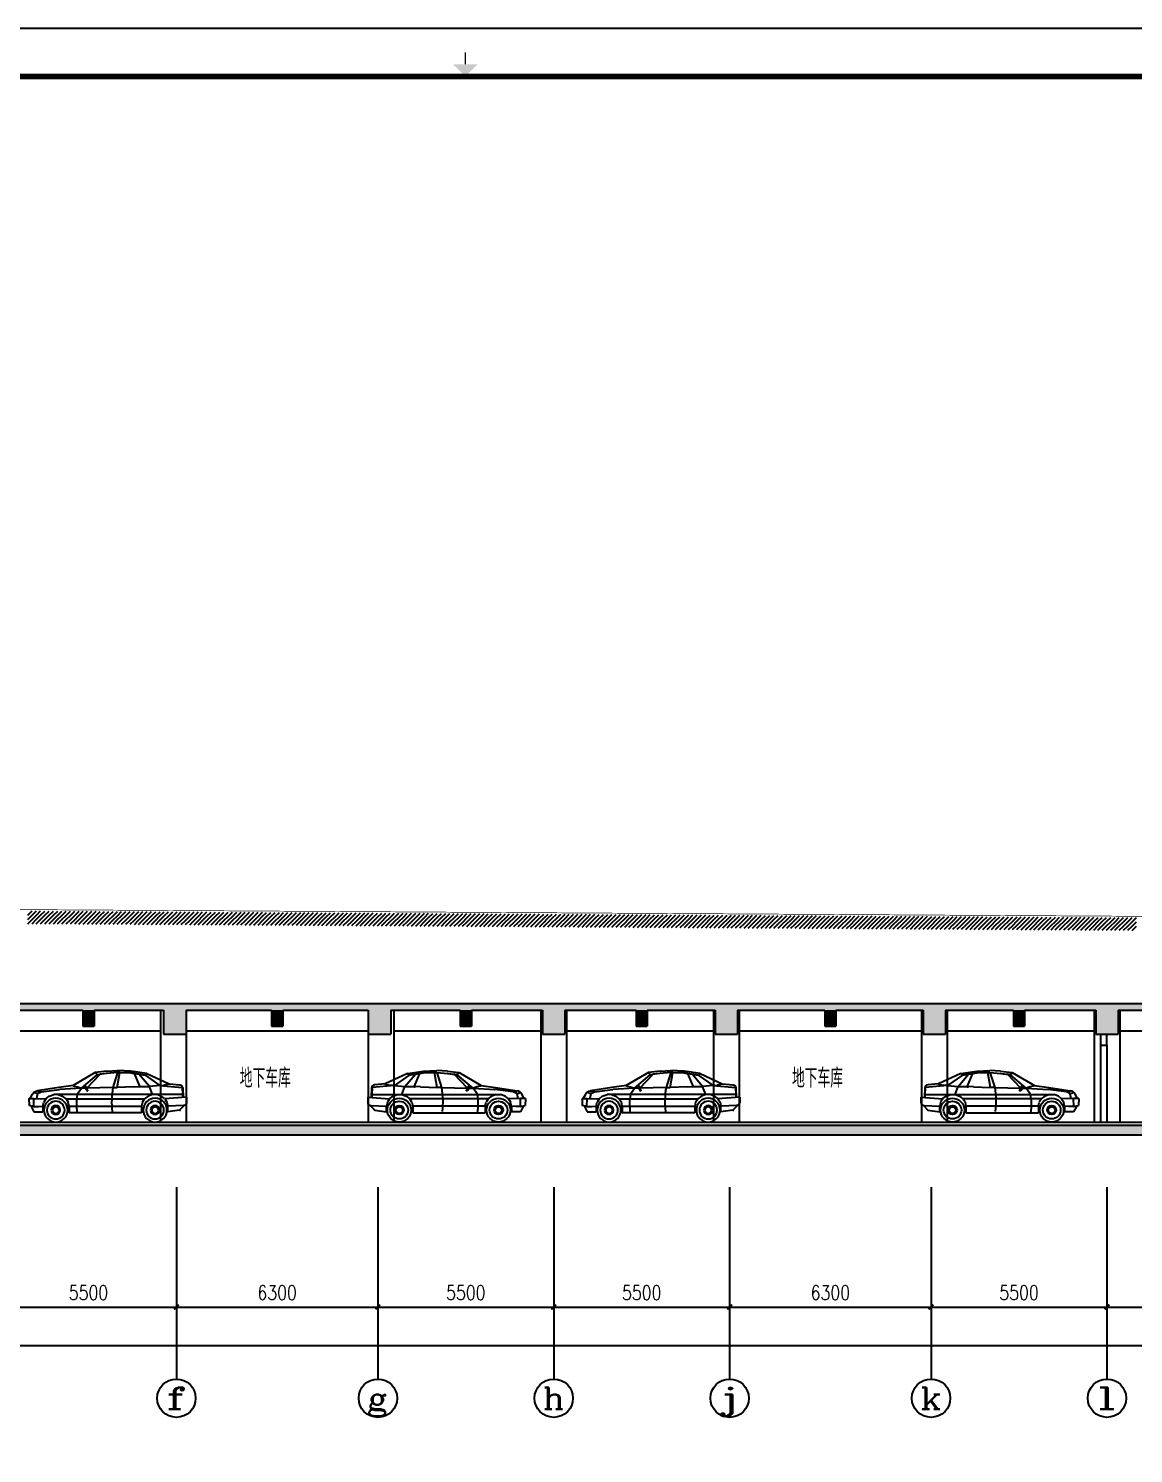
# Model space of a CAD drawing. Extents: x -1348811 to 123514, y -640545 to 749356.
# Drawn here: x -864439 to -829883, y 99626 to 144176 of the extents above; entities that cross this region are included whole.
import ezdxf
from ezdxf.enums import TextEntityAlignment as Align
from ezdxf.xclip import XClip

# ---------------------------------------------------------------- set-up
doc = ezdxf.new("R2010")
doc.units = 0
doc.header["$LTSCALE"] = 10
doc.header["$MEASUREMENT"] = 0
doc.header["$XCLIPFRAME"] = 0
doc.layers.get('0').update_dxf_attribs({"linetype": 'CONTINUOUS'})
doc.layers.get('Defpoints').update_dxf_attribs({"linetype": 'CONTINUOUS'})
for name, color, linetype in [('AXIS', 3, 'CONTINUOUS'), ('AXIS_TEXT', 7, 'CONTINUOUS'), ('PUB_HATCH', 9, 'CONTINUOUS'), ('TEXT', 7, 'CONTINUOUS'), ('wall', 8, 'CONTINUOUS'), ('WINDOW', 4, 'CONTINUOUS'), ('图框', 7, 'CONTINUOUS')]:
    doc.layers.add(name, color=color, linetype=linetype)
doc.styles.add('_TCH_AXIS', font='COMPLEX', dxfattribs={"bigfont": 'GBCBIG'})
doc.styles.add('DIM_FONT', font='SIMPLEX', dxfattribs={"width": 0.8, "bigfont": 'HZTXT'})
doc.styles.add('FS2', font='tjromans.shx', dxfattribs={"width": 0.8, "bigfont": 'tjhztxt.shx'})
doc.styles.get("Standard").update_dxf_attribs({"font": 'GBENOR', "bigfont": 'GBCBIG'})
doc.dimstyles.new('DIMN150', dxfattribs={"dimscale": 1.5, "dimtxt": 300, "dimasz": 100, "dimexe": 250, "dimexo": 300, "dimgap": 150, "dimtad": 1, "dimdec": 0, "dimzin": 0, "dimdsep": 46, "dimtxsty": 'DIM_FONT', "dimblk": 'ARCHTICK', "dimcen": 0.09, "dimclrt": 7, "dimazin": 2, "dimtfac": 1, "dimtdec": 0, "dimtix": 1, "dimtmove": 2, "dimatfit": 3, "dimfxl": 0, "dimtolj": 1, "dimtzin": 0, "dimarcsym": 0})

# ---------------------------------------------------------------- blocks, each defined once
blk = doc.blocks.new('$elev$00000063')
for p, q in [((-1095, 1524), (-1792, 1196)), ((-1041, 1469), (-1505, 1142)), ((-1177, 1114), (-849, 1497)), ((-1095, 1524), (-596, 1598)), ((-1041, 1469), (-1095, 1524)), ((-1081, 1510), (-1068, 1497)), ((-1068, 1497), (-1041, 1469)), ((-1041, 1469), (-590, 1538)), ((-849, 1497), (-1041, 1469)), ((-891, 1109), (-713, 1524)), ((-713, 1524), (-849, 1497)), ((-685, 1524), (-713, 1524)), ((-590, 1538), (-685, 1524)), ((-596, 1598), (-183, 1613)), ((-180, 1551), (-590, 1538)), ((-590, 1538), (-249, 1551)), ((-249, 1551), (-180, 1551)), ((-166, 1087), (-249, 1551)), ((154, 1598), (-183, 1613)), ((-180, 1551), (161, 1524)), ((-180, 1551), (-33, 1085)), ((154, 1598), (516, 1551)), ((161, 1524), (462, 1483)), ((161, 1524), (366, 1497)), ((462, 1483), (366, 1497)), ((784, 1064), (366, 1497)), ((462, 1483), (489, 1524)), ((953, 1059), (462, 1483)), ((489, 1524), (516, 1551)), ((516, 1551), (1212, 1142)), ((-2218, 1068), (-2229, 786)), ((-2202, 1087), (-2215, 869)), ((-1505, 1142), (-2202, 1087)), ((-1792, 1196), (-2128, 1164)), ((-1792, 1196), (-1750, 1182)), ((-1750, 1182), (-1628, 1155)), ((-1505, 1142), (-1628, 1155)), ((-1505, 1142), (-1177, 1114)), ((-1273, 869), (-1177, 1114)), ((-1177, 1114), (-891, 1109)), ((-693, 1103), (-1177, 1114)), ((-891, 1109), (-853, 1107)), ((-693, 1103), (-166, 1087)), ((-33, 1085), (-166, 1087)), ((-33, 1085), (782, 1060)), ((746, 983), (779, 1053)), ((746, 983), (751, 987)), ((746, 983), (762, 983)), ((751, 987), (789, 1059)), ((783, 987), (762, 983)), ((779, 1053), (834, 1158)), ((822, 1059), (783, 987)), ((819, 1120), (789, 1059)), ((834, 1158), (819, 1120)), ((835, 1120), (822, 1059)), ((822, 1059), (953, 1059)), ((834, 1158), (835, 1120)), ((1076, 1101), (953, 1059)), ((1090, 869), (953, 1059)), ((953, 1059), (1636, 1019)), ((1172, 1128), (1076, 1101)), ((1212, 1142), (1172, 1128)), ((1212, 1142), (1661, 1087)), ((2210, 950), (1636, 1019)), ((1661, 1087), (2334, 982)), ((2319, 896), (2210, 950)), ((2219, 951), (2327, 973)), ((2319, 896), (2373, 909)), ((2319, 896), (2352, 738)), ((2373, 909), (2456, 923)), ((-2338, 786), (-2338, 622)), ((-2338, 786), (-1655, 732)), ((-2262, 524), (-2119, 377)), ((-2242, 522), (-1750, 500)), ((-2215, 869), (-2215, 786)), ((-2215, 869), (1814, 869)), ((-1723, 623), (-1750, 500)), ((-1750, 322), (-1750, 500)), ((-1655, 732), (-1723, 623)), ((-1650, 741), (-1546, 814)), ((-1546, 814), (-1409, 869)), ((-1273, 869), (-1136, 814)), ((-1136, 814), (-1027, 732)), ((-958, 623), (-1027, 732)), ((1431, 732), (-1027, 732)), ((-958, 623), (-931, 500)), ((-931, 500), (-931, 295)), ((1335, 500), (-931, 500)), ((1335, 500), (1335, 295)), ((1337, 499), (1362, 610)), ((1431, 732), (1363, 623)), ((1431, 732), (1541, 814)), ((1677, 869), (1541, 814)), ((1964, 814), (1814, 869)), ((2060, 732), (1964, 814)), ((2436, 738), (2060, 732)), ((2060, 732), (2127, 623)), ((2155, 500), (2127, 623)), ((2155, 500), (2155, 322)), ((2291, 486), (2155, 500)), ((2456, 486), (2291, 486)), ((2428, 486), (2587, 520)), ((2596, 735), (2436, 738)), ((2441, 488), (2436, 738)), ((2523, 488), (2437, 322)), ((2556, 735), (2480, 878)), ((2596, 735), (2587, 520)), ((-2119, 377), (-2147, 377)), ((-2119, 377), (-1750, 322)), ((-931, 295), (1335, 295)), ((2437, 322), (2155, 322))]:
    blk.add_line(p, q)
for points in [[(-33, 1085, -0.073246), (-13, 336)], [(1079, 868, -0.088107), (1087, 295)]]:
    blk.add_lwpolyline(points, format="xyb")
for centre, radius in [((-1352, 377), 372), ((-1352, 377), 277), ((-1352, 377), 141), ((-1352, 377), 104), ((1751, 377), 372), ((1751, 377), 277), ((1751, 377), 141), ((1751, 377), 104)]:
    blk.add_circle(centre, radius)
for centre, radius, start, end in [((-2118, 1064), 100, 95.5094, 177.8582), ((2303, 784), 200, 27.974, 81.1208), ((-2238, 622), 100, 180, 267.3569)]:
    blk.add_arc(centre, radius, start, end)
at = {"width": 0.8, "flags": 9}
for tag in ['XSIZE', 'YSIZE']:
    blk.add_attdef(tag, (0, 0), '', height=0.5, dxfattribs=at)
blk = doc.blocks.new('$LinePat$00000001')
for p, q in [((100, 0), (0, -100)), ((100, -100), (0, -200)), ((100, -200), (0, -300))]:
    blk.add_line(p, q)
blk = doc.blocks.new('_ArchTick')
at = {"color": 0, "linetype": 'ByBlock', "const_width": 0.4}
blk.add_lwpolyline([(-0.5, -0.5), (0.5, 0.5)], dxfattribs=at)
blk = doc.blocks.new('*D1665')
at = {"layer": 'AXIS', "color": 0, "lineweight": -2}
for p, q in [((0, -18434), (0, -23309)), ((211333, -18434), (211333, -23309)), ((0, -22934), (211333, -22934))]:
    blk.add_line(p, q, dxfattribs=at)
at = {"layer": 'Defpoints', "color": 0}
for p in [(0, -17984), (211333, -17984), (211333, -22934)]:
    blk.add_point(p, dxfattribs=at)
at = {"layer": 'AXIS', "color": 0, "lineweight": -2, "xscale": 150, "yscale": 150, "zscale": 150, "rotation": 180}
blk.add_blockref('_ArchTick', (0, -22934), dxfattribs=at)
at = {"layer": 'AXIS', "color": 0, "lineweight": -2, "xscale": 150, "yscale": 150, "zscale": 150}
blk.add_blockref('_ArchTick', (211333, -22934), dxfattribs=at)
at = {"layer": 'AXIS', "color": 7, "insert": (105667, -22484), "char_height": 450, "attachment_point": 5, "style": 'DIM_FONT'}
blk.add_mtext('\\A1;211333', dxfattribs=at)
blk = doc.blocks.new('*D1693')
at = {"layer": 'AXIS', "color": 0, "lineweight": -2}
for p, q in [((142133, -18434), (142133, -22109)), ((147633, -18434), (147633, -22109)), ((142133, -21734), (147633, -21734))]:
    blk.add_line(p, q, dxfattribs=at)
at = {"layer": 'Defpoints', "color": 0}
for p in [(142133, -17984), (147633, -17984), (147633, -21734)]:
    blk.add_point(p, dxfattribs=at)
at = {"layer": 'AXIS', "color": 0, "lineweight": -2, "xscale": 150, "yscale": 150, "zscale": 150, "rotation": 180}
blk.add_blockref('_ArchTick', (142133, -21734), dxfattribs=at)
at = {"layer": 'AXIS', "color": 0, "lineweight": -2, "xscale": 150, "yscale": 150, "zscale": 150}
blk.add_blockref('_ArchTick', (147633, -21734), dxfattribs=at)
at = {"layer": 'AXIS', "color": 7, "insert": (144883, -21284), "char_height": 450, "attachment_point": 5, "style": 'DIM_FONT'}
blk.add_mtext('\\A1;5500', dxfattribs=at)
blk = doc.blocks.new('*D1694')
at = {"layer": 'AXIS', "color": 0, "lineweight": -2}
for p, q in [((147633, -18434), (147633, -22109)), ((153933, -18434), (153933, -22109)), ((147633, -21734), (153933, -21734))]:
    blk.add_line(p, q, dxfattribs=at)
at = {"layer": 'Defpoints', "color": 0}
for p in [(147633, -17984), (153933, -17984), (153933, -21734)]:
    blk.add_point(p, dxfattribs=at)
at = {"layer": 'AXIS', "color": 0, "lineweight": -2, "xscale": 150, "yscale": 150, "zscale": 150, "rotation": 180}
blk.add_blockref('_ArchTick', (147633, -21734), dxfattribs=at)
at = {"layer": 'AXIS', "color": 0, "lineweight": -2, "xscale": 150, "yscale": 150, "zscale": 150}
blk.add_blockref('_ArchTick', (153933, -21734), dxfattribs=at)
at = {"layer": 'AXIS', "color": 7, "insert": (150783, -21284), "char_height": 450, "attachment_point": 5, "style": 'DIM_FONT'}
blk.add_mtext('\\A1;6300', dxfattribs=at)
blk = doc.blocks.new('*D1695')
at = {"layer": 'AXIS', "color": 0, "lineweight": -2}
for p, q in [((153933, -18434), (153933, -22109)), ((159433, -18434), (159433, -22109)), ((153933, -21734), (159433, -21734))]:
    blk.add_line(p, q, dxfattribs=at)
at = {"layer": 'Defpoints', "color": 0}
for p in [(153933, -17984), (159433, -17984), (159433, -21734)]:
    blk.add_point(p, dxfattribs=at)
at = {"layer": 'AXIS', "color": 0, "lineweight": -2, "xscale": 150, "yscale": 150, "zscale": 150, "rotation": 180}
blk.add_blockref('_ArchTick', (153933, -21734), dxfattribs=at)
at = {"layer": 'AXIS', "color": 0, "lineweight": -2, "xscale": 150, "yscale": 150, "zscale": 150}
blk.add_blockref('_ArchTick', (159433, -21734), dxfattribs=at)
at = {"layer": 'AXIS', "color": 7, "insert": (156683, -21284), "char_height": 450, "attachment_point": 5, "style": 'DIM_FONT'}
blk.add_mtext('\\A1;5500', dxfattribs=at)
blk = doc.blocks.new('*D1696')
at = {"layer": 'AXIS', "color": 0, "lineweight": -2}
for p, q in [((159433, -18434), (159433, -22109)), ((164933, -18434), (164933, -22109)), ((159433, -21734), (164933, -21734))]:
    blk.add_line(p, q, dxfattribs=at)
at = {"layer": 'Defpoints', "color": 0}
for p in [(159433, -17984), (164933, -17984), (164933, -21734)]:
    blk.add_point(p, dxfattribs=at)
at = {"layer": 'AXIS', "color": 0, "lineweight": -2, "xscale": 150, "yscale": 150, "zscale": 150, "rotation": 180}
blk.add_blockref('_ArchTick', (159433, -21734), dxfattribs=at)
at = {"layer": 'AXIS', "color": 0, "lineweight": -2, "xscale": 150, "yscale": 150, "zscale": 150}
blk.add_blockref('_ArchTick', (164933, -21734), dxfattribs=at)
at = {"layer": 'AXIS', "color": 7, "insert": (162183, -21284), "char_height": 450, "attachment_point": 5, "style": 'DIM_FONT'}
blk.add_mtext('\\A1;5500', dxfattribs=at)
blk = doc.blocks.new('*D1697')
at = {"layer": 'AXIS', "color": 0, "lineweight": -2}
for p, q in [((164933, -18434), (164933, -22109)), ((171233, -18434), (171233, -22109)), ((164933, -21734), (171233, -21734))]:
    blk.add_line(p, q, dxfattribs=at)
at = {"layer": 'Defpoints', "color": 0}
for p in [(164933, -17984), (171233, -17984), (171233, -21734)]:
    blk.add_point(p, dxfattribs=at)
at = {"layer": 'AXIS', "color": 0, "lineweight": -2, "xscale": 150, "yscale": 150, "zscale": 150, "rotation": 180}
blk.add_blockref('_ArchTick', (164933, -21734), dxfattribs=at)
at = {"layer": 'AXIS', "color": 0, "lineweight": -2, "xscale": 150, "yscale": 150, "zscale": 150}
blk.add_blockref('_ArchTick', (171233, -21734), dxfattribs=at)
at = {"layer": 'AXIS', "color": 7, "insert": (168083, -21284), "char_height": 450, "attachment_point": 5, "style": 'DIM_FONT'}
blk.add_mtext('\\A1;6300', dxfattribs=at)
blk = doc.blocks.new('*D1698')
at = {"layer": 'AXIS', "color": 0, "lineweight": -2}
for p, q in [((171233, -18434), (171233, -22109)), ((176733, -18434), (176733, -22109)), ((171233, -21734), (176733, -21734))]:
    blk.add_line(p, q, dxfattribs=at)
at = {"layer": 'Defpoints', "color": 0}
for p in [(171233, -17984), (176733, -17984), (176733, -21734)]:
    blk.add_point(p, dxfattribs=at)
at = {"layer": 'AXIS', "color": 0, "lineweight": -2, "xscale": 150, "yscale": 150, "zscale": 150, "rotation": 180}
blk.add_blockref('_ArchTick', (171233, -21734), dxfattribs=at)
at = {"layer": 'AXIS', "color": 0, "lineweight": -2, "xscale": 150, "yscale": 150, "zscale": 150}
blk.add_blockref('_ArchTick', (176733, -21734), dxfattribs=at)
at = {"layer": 'AXIS', "color": 7, "insert": (173983, -21284), "char_height": 450, "attachment_point": 5, "style": 'DIM_FONT'}
blk.add_mtext('\\A1;5500', dxfattribs=at)
blk = doc.blocks.new('*D1699')
at = {"layer": 'AXIS', "color": 0, "lineweight": -2}
for p, q in [((176733, -18434), (176733, -22109)), ((182233, -18434), (182233, -22109)), ((176733, -21734), (182233, -21734))]:
    blk.add_line(p, q, dxfattribs=at)
at = {"layer": 'Defpoints', "color": 0}
for p in [(176733, -17984), (182233, -17984), (182233, -21734)]:
    blk.add_point(p, dxfattribs=at)
at = {"layer": 'AXIS', "color": 0, "lineweight": -2, "xscale": 150, "yscale": 150, "zscale": 150, "rotation": 180}
blk.add_blockref('_ArchTick', (176733, -21734), dxfattribs=at)
at = {"layer": 'AXIS', "color": 0, "lineweight": -2, "xscale": 150, "yscale": 150, "zscale": 150}
blk.add_blockref('_ArchTick', (182233, -21734), dxfattribs=at)
at = {"layer": 'AXIS', "color": 7, "insert": (179483, -21284), "char_height": 450, "attachment_point": 5, "style": 'DIM_FONT'}
blk.add_mtext('\\A1;5500', dxfattribs=at)
blk = doc.blocks.new('A1+')
at = {"layer": '图框'}
blk.add_line((105100, 0), (0, 0), dxfattribs=at)
at = {"layer": '图框', "const_width": 30}
blk.add_lwpolyline([(53300, -750), (53300, -500)], dxfattribs=at)
at = {"layer": '图框', "const_width": 120}
blk.add_lwpolyline([(104100, -1000), (2500, -1000), (2500, -58400), (104100, -58400)], close=True, dxfattribs=at)
at = {"layer": '图框'}
blk.add_solid([(53050, -750), (53550, -750), (53300, -1000)], dxfattribs=at)
blk = doc.blocks.new('PM')
at = {"layer": 'AXIS'}
for p, q in [((147633.4, -17984), (147633.4, -23984)), ((153933.4, -17984), (153933.4, -23984)), ((159433.4, -17984), (159433.4, -23984)), ((164933.4, -17984), (164933.4, -23984)), ((171233.4, -17984), (171233.4, -23984)), ((176733.4, -17984), (176733.4, -23984))]:
    blk.add_line(p, q, dxfattribs=at)
for centre in [(147633.4, -24584), (153933.4, -24584), (159433.4, -24584), (164933.4, -24584), (171233.4, -24584), (176733.4, -24584)]:
    blk.add_circle(centre, 600, dxfattribs=at)
at = {"layer": 'PUB_HATCH'}
for points in [[(130633.4, -12449.7), (130633.4, -12249.7), (211183.4, -12449.7), (211533.4, -12249.7)], [(144708.4, -12449.7), (145058.4, -12449.7), (144708.4, -12949.7), (145058.4, -12949.7)], [(147233.4, -12449.7), (147933.4, -12449.7), (147233.4, -13199.7), (147933.4, -13199.7)], [(150608.4, -12449.7), (150958.4, -12449.7), (150608.4, -12949.7), (150958.4, -12949.7)], [(153633.4, -12449.7), (154333.4, -12449.7), (153633.4, -13199.7), (154333.4, -13199.7)], [(156508.4, -12449.7), (156858.4, -12449.7), (156508.4, -12949.7), (156858.4, -12949.7)], [(159083.4, -12449.7), (159783.4, -12449.7), (159083.4, -13199.7), (159783.4, -13199.7)], [(162008.4, -12449.7), (162358.4, -12449.7), (162008.4, -12949.7), (162358.4, -12949.7)], [(164483.4, -12449.7), (165183.4, -12449.7), (164483.4, -13199.7), (165183.4, -13199.7)], [(167908.4, -12449.7), (168258.4, -12449.7), (167908.4, -12949.7), (168258.4, -12949.7)], [(170983.4, -12449.7), (171683.4, -12449.7), (170983.4, -13199.7), (171683.4, -13199.7)], [(173808.4, -12449.7), (174158.4, -12449.7), (173808.4, -12949.7), (174158.4, -12949.7)], [(176383.4, -12449.7), (177083.4, -12449.7), (176383.4, -13199.7), (177083.4, -13199.7)], [(211183.4, -16049.7), (211533.4, -16349.7), (130630.4, -16049.6), (130621.2, -16349.5)]]:
    blk.add_solid(points, dxfattribs=at)
at = {"layer": 'wall'}
for p, q in [((130633.4, -12249.7), (211533.4, -12249.7)), ((142583.4, -12449.7), (144708.4, -12449.7)), ((144708.4, -12449.7), (144708.4, -12949.7)), ((145058.4, -12449.7), (147233.4, -12449.7)), ((145058.4, -12449.7), (145058.4, -12949.7)), ((147233.4, -12449.7), (147233.4, -13199.7)), ((147933.4, -12449.7), (150608.4, -12449.7)), ((147933.4, -12449.7), (147933.4, -13199.7)), ((150608.4, -12449.7), (150608.4, -12949.7)), ((150958.4, -12449.7), (153633.4, -12449.7)), ((150958.4, -12449.7), (150958.4, -12949.7)), ((153633.4, -12449.7), (153633.4, -13199.7)), ((154333.4, -12449.7), (156508.4, -12449.7)), ((154333.4, -12449.7), (154333.4, -13199.7)), ((156508.4, -12449.7), (156508.4, -12949.7)), ((156858.4, -12449.7), (159083.4, -12449.7)), ((156858.4, -12449.7), (156858.4, -12949.7)), ((159083.4, -12449.7), (159083.4, -13199.7)), ((159783.4, -12449.7), (162008.4, -12449.7)), ((159783.4, -12449.7), (159783.4, -13199.7)), ((162008.4, -12449.7), (162008.4, -12949.7)), ((162358.4, -12449.7), (164483.4, -12449.7)), ((162358.4, -12449.7), (162358.4, -12949.7)), ((164483.4, -12449.7), (164483.4, -13199.7)), ((165183.4, -12449.7), (167908.4, -12449.7)), ((165183.4, -12449.7), (165183.4, -13199.7)), ((167908.4, -12449.7), (167908.4, -12949.7)), ((168258.4, -12449.7), (170983.4, -12449.7)), ((168258.4, -12449.7), (168258.4, -12949.7)), ((170983.4, -12449.7), (170983.4, -13199.7)), ((171683.4, -12449.7), (173808.4, -12449.7)), ((171683.4, -12449.7), (171683.4, -13199.7)), ((173808.4, -12449.7), (173808.4, -12949.7)), ((174158.4, -12449.7), (176383.4, -12449.7)), ((174158.4, -12449.7), (174158.4, -12949.7)), ((176383.4, -12449.7), (176383.4, -13199.7)), ((177083.4, -12449.7), (179308.4, -12449.7)), ((177083.4, -12449.7), (177083.4, -13199.7)), ((144708.4, -12949.7), (145058.4, -12949.7)), ((147233.4, -13199.7), (147933.4, -13199.7)), ((150608.4, -12949.7), (150958.4, -12949.7)), ((153633.4, -13199.7), (154333.4, -13199.7)), ((156508.4, -12949.7), (156858.4, -12949.7)), ((159083.4, -13199.7), (159783.4, -13199.7)), ((162008.4, -12949.7), (162358.4, -12949.7)), ((164483.4, -13199.7), (165183.4, -13199.7)), ((167908.4, -12949.7), (168258.4, -12949.7)), ((170983.4, -13199.7), (171683.4, -13199.7)), ((173808.4, -12949.7), (174158.4, -12949.7)), ((176383.4, -13199.7), (177083.4, -13199.7)), ((130623.3, -16349.7), (211533.4, -16349.7)), ((130630.9, -16049.7), (211183.4, -16049.7))]:
    blk.add_line(p, q, dxfattribs=at)
blk.add_lwpolyline([(176533.4, -13199.7), (176533.4, -13549.7), (176733.4, -13549.7), (176733.4, -13199.7)], dxfattribs=at)
at = {"layer": 'WINDOW'}
for p, q in [((147133.4, -12449.7), (147133.4, -15903.9)), ((154433.4, -12449.7), (154433.4, -15949.7)), ((159033.4, -12449.7), (159033.4, -15949.7)), ((159833.4, -12449.7), (159833.4, -15949.7)), ((164433.4, -12449.7), (164433.4, -15949.7)), ((165233.4, -12449.7), (165233.4, -15949.7)), ((170933.4, -12449.7), (170933.4, -15949.7)), ((171733.4, -12449.7), (171733.4, -15949.7)), ((176333.4, -12449.7), (176333.4, -15949.7)), ((177133.4, -12449.7), (177133.4, -15949.7)), ((142633.4, -13099.7), (147133.4, -13099.7)), ((147933.4, -13099.7), (153633.4, -13099.7)), ((147933.4, -13199.7), (147933.4, -15944.6)), ((153633.4, -13199.7), (153633.4, -15949.7)), ((154433.4, -13099.7), (159033.4, -13099.7)), ((159833.4, -13099.7), (164433.4, -13099.7)), ((165233.4, -13099.7), (170933.4, -13099.7)), ((171733.4, -13099.7), (176333.4, -13099.7)), ((177133.4, -13099.7), (181733.4, -13099.7)), ((176533.4, -13549.7), (176533.4, -15949.7)), ((176733.4, -13549.7), (176733.4, -15949.7)), ((130633.4, -15949.7), (211183.4, -15949.7))]:
    blk.add_line(p, q, dxfattribs=at)
at = {"layer": 'WINDOW', "const_width": 20}
blk.add_lwpolyline([(-2804.2, -7749.7), (8787.2, -8249.7), (38133.4, -8569.7), (66251.4, -8799.7), (83216.3, -8929.7), (128148.2, -9219.7), (141243.1, -9299.7), (189509.6, -9589.7), (209333.4, -9799.7)], dxfattribs=at)
at = {"layer": 'PUB_HATCH', "xscale": 1.333349275857577, "yscale": 1.333333333333333, "zscale": 1.333333333333333, "rotation": 359.655753340428}
for p in [(142976.1, -9360.1), (143109.4, -9360.9), (143242.8, -9361.7), (143376.1, -9362.5), (143509.4, -9363.3), (143642.8, -9364.1), (143776.1, -9364.9), (143909.4, -9365.7), (144042.8, -9366.5), (144176.1, -9367.3), (144309.4, -9368.1), (144442.8, -9368.9), (144576.1, -9369.7), (144709.4, -9370.5), (144842.8, -9371.3), (144976.1, -9372.1), (145109.4, -9372.9), (145242.8, -9373.7), (145376.1, -9374.5), (145509.4, -9375.3), (145642.8, -9376.1), (145776.1, -9376.9), (145909.4, -9377.7), (146042.8, -9378.5), (146176.1, -9379.3), (146309.4, -9380.1), (146442.8, -9380.9), (146576.1, -9381.7), (146709.4, -9382.5), (146842.8, -9383.3), (146976.1, -9384.1), (147109.4, -9384.9), (147242.8, -9385.7), (147376.1, -9386.5), (147509.4, -9387.3), (147642.7, -9388.1), (147776.1, -9388.9), (147909.4, -9389.7), (148042.7, -9390.5), (148176.1, -9391.3), (148309.4, -9392.1), (148442.7, -9392.9), (148576.1, -9393.7), (148709.4, -9394.5), (148842.7, -9395.3), (148976.1, -9396.1), (149109.4, -9396.9), (149242.7, -9397.7), (149376.1, -9398.5), (149509.4, -9399.3), (149642.7, -9400.2), (149776.1, -9401), (149909.4, -9401.8), (150042.7, -9402.6), (150176.1, -9403.4), (150309.4, -9404.2), (150442.7, -9405), (150576.1, -9405.8), (150709.4, -9406.6), (150842.7, -9407.4), (150976.1, -9408.2), (151109.4, -9409), (151242.7, -9409.8), (151376.1, -9410.6), (151509.4, -9411.4), (151642.7, -9412.2), (151776.1, -9413), (151909.4, -9413.8), (152042.7, -9414.6), (152176.1, -9415.4), (152309.4, -9416.2), (152442.7, -9417), (152576.1, -9417.8), (152709.4, -9418.6), (152842.7, -9419.4), (152976.1, -9420.2), (153109.4, -9421), (153242.7, -9421.8), (153376, -9422.6), (153509.4, -9423.4), (153642.7, -9424.2), (153776, -9425), (153909.4, -9425.8), (154042.7, -9426.6), (154176, -9427.4), (154309.4, -9428.2), (154442.7, -9429), (154576, -9429.8), (154709.4, -9430.6), (154842.7, -9431.4), (154976, -9432.2), (155109.4, -9433), (155242.7, -9433.8), (155376, -9434.6), (155509.4, -9435.4), (155642.7, -9436.2), (155776, -9437), (155909.4, -9437.8), (156042.7, -9438.6), (156176, -9439.4), (156309.4, -9440.2), (156442.7, -9441), (156576, -9441.8), (156709.4, -9442.6), (156842.7, -9443.4), (156976, -9444.2), (157109.4, -9445), (157242.7, -9445.8), (157376, -9446.6), (157509.4, -9447.4), (157642.7, -9448.2), (157776, -9449), (157909.4, -9449.8), (158042.7, -9450.6), (158176, -9451.4), (158309.4, -9452.2), (158442.7, -9453), (158576, -9453.8), (158709.3, -9454.6), (158842.7, -9455.4), (158976, -9456.2), (159109.3, -9457), (159242.7, -9457.8), (159376, -9458.6), (159509.3, -9459.4), (159642.7, -9460.2), (159776, -9461), (159909.3, -9461.8), (160042.7, -9462.6), (160176, -9463.4), (160309.3, -9464.2), (160442.7, -9465), (160576, -9465.8), (160709.3, -9466.6), (160842.7, -9467.4), (160976, -9468.2), (161109.3, -9469), (161242.7, -9469.8), (161376, -9470.6), (161509.3, -9471.4), (161642.7, -9472.2), (161776, -9473.1), (161909.3, -9473.9), (162042.7, -9474.7), (162176, -9475.5), (162309.3, -9476.3), (162442.7, -9477.1), (162576, -9477.9), (162709.3, -9478.7), (162842.7, -9479.5), (162976, -9480.3), (163109.3, -9481.1), (163242.7, -9481.9), (163376, -9482.7), (163509.3, -9483.5), (163642.7, -9484.3), (163776, -9485.1), (163909.3, -9485.9), (164042.6, -9486.7), (164176, -9487.5), (164309.3, -9488.3), (164442.6, -9489.1), (164576, -9489.9), (164709.3, -9490.7), (164842.6, -9491.5), (164976, -9492.3), (165109.3, -9493.1), (165242.6, -9493.9), (165376, -9494.7), (165509.3, -9495.5), (165642.6, -9496.3), (165776, -9497.1), (165909.3, -9497.9), (166042.6, -9498.7), (166176, -9499.5), (166309.3, -9500.3), (166442.6, -9501.1), (166576, -9501.9), (166709.3, -9502.7), (166842.6, -9503.5), (166976, -9504.3), (167109.3, -9505.1), (167242.6, -9505.9), (167376, -9506.7), (167509.3, -9507.5), (167642.6, -9508.3), (167776, -9509.1), (167909.3, -9509.9), (168042.6, -9510.7), (168176, -9511.5), (168309.3, -9512.3), (168442.6, -9513.1), (168576, -9513.9), (168709.3, -9514.7), (168842.6, -9515.5), (168976, -9516.3), (169109.3, -9517.1), (169242.6, -9517.9), (169376, -9518.7), (169509.3, -9519.5), (169642.6, -9520.3), (169775.9, -9521.1), (169909.3, -9521.9), (170042.6, -9522.7), (170175.9, -9523.5), (170309.3, -9524.3), (170442.6, -9525.1), (170575.9, -9525.9), (170709.3, -9526.7), (170842.6, -9527.5), (170975.9, -9528.3), (171109.3, -9529.1), (171242.6, -9529.9), (171375.9, -9530.7), (171509.3, -9531.5), (171642.6, -9532.3), (171775.9, -9533.1), (171909.3, -9533.9), (172042.6, -9534.7), (172175.9, -9535.5), (172309.3, -9536.3), (172442.6, -9537.1), (172575.9, -9537.9), (172709.3, -9538.7), (172842.6, -9539.5), (172975.9, -9540.3), (173109.3, -9541.1), (173242.6, -9541.9), (173375.9, -9542.7), (173509.3, -9543.5), (173642.6, -9544.3), (173775.9, -9545.1), (173909.3, -9546), (174042.6, -9546.8), (174175.9, -9547.6), (174309.3, -9548.4), (174442.6, -9549.2), (174575.9, -9550), (174709.3, -9550.8), (174842.6, -9551.6), (174975.9, -9552.4), (175109.2, -9553.2), (175242.6, -9554), (175375.9, -9554.8), (175509.2, -9555.6), (175642.6, -9556.4), (175775.9, -9557.2), (175909.2, -9558), (176042.6, -9558.8), (176175.9, -9559.6), (176309.2, -9560.4), (176442.6, -9561.2), (176575.9, -9562), (176709.2, -9562.8), (176842.6, -9563.6), (176975.9, -9564.4), (177109.2, -9565.2), (177242.6, -9566), (177375.9, -9566.8), (177509.2, -9567.6)]:
    blk.add_blockref('$LinePat$00000001', p, dxfattribs=at)
at = {"layer": 'PUB_HATCH', "xscale": -1}
for p in [(145612.4, -15954.7), (162912.4, -15954.7)]:
    blk.add_blockref('$elev$00000063', p, dxfattribs=at)
at = {"layer": 'PUB_HATCH'}
for p in [(155954.5, -15954.7), (173254.5, -15954.7)]:
    blk.add_blockref('$elev$00000063', p, dxfattribs=at)
at = {"layer": 'AXIS_TEXT', "style": '_TCH_AXIS'}
for s, width, p, p2 in [('f', 2.333333, (147294, -24923.4), (147972.8, -24923.4)), ('g', 1.5, (153594, -24923.4), (154272.8, -24923.4)), ('h', 1.166667, (159094, -24923.4), (159772.8, -24923.4)), ('j', 3.5, (164594, -24923.4), (165272.8, -24923.4)), ('k', 1.235294, (170894, -24923.4), (171572.8, -24923.4)), ('l', 3, (176394, -24923.4), (177072.8, -24923.4))]:
    blk.add_text(s, height=678.8, dxfattribs=dict(at, width=width)).set_placement(p, p2, align=Align.FIT)
at = {"layer": 'TEXT', "style": 'FS2', "width": 0.7}
for p in [(149614.3, -14878.1), (166884.4, -14878.1)]:
    blk.add_text('地下车库', height=600, rotation=0.16112, dxfattribs=at).set_placement(p)
at = {"layer": 'AXIS'}
for p1, p2, distance, picture, middle in [((0, -17984), (211333.4, -17984), -4950, '*D1665', (105666.7, -22484)), ((142133.4, -17984), (147633.4, -17984), -3750, '*D1693', (144883.4, -21284)), ((147633.4, -17984), (153933.4, -17984), -3750, '*D1694', (150783.4, -21284)), ((153933.4, -17984), (159433.4, -17984), -3750, '*D1695', (156683.4, -21284)), ((159433.4, -17984), (164933.4, -17984), -3750, '*D1696', (162183.4, -21284)), ((164933.4, -17984), (171233.4, -17984), -3750, '*D1697', (168083.4, -21284)), ((171233.4, -17984), (176733.4, -17984), -3750, '*D1698', (173983.4, -21284)), ((176733.4, -17984), (182233.4, -17984), -3750, '*D1699', (179483.4, -21284))]:
    dim = blk.add_aligned_dim(p1=p1, p2=p2, distance=distance, dimstyle='DIMN150', dxfattribs=at)
    dim.commit()
    dim.dimension.update_dxf_attribs({"geometry": picture, "text_midpoint": middle})

msp = doc.modelspace()

# ---------------------------------------------------------------- block references
at = {"xscale": 1.5, "yscale": 1.5, "zscale": 1.5}
msp.add_blockref('A1+', (-930726, 144176.5), dxfattribs=at)
at = {"layer": 'wall'}
ref = msp.add_blockref('PM', (-1007445.8, 125939.4), dxfattribs=at)
XClip(ref).set_block_clipping_path([(91022.4175537447, -28165.1343480765), (216220.9990667105, -2171.7771008799)])

doc.saveas('drawing.dxf')
